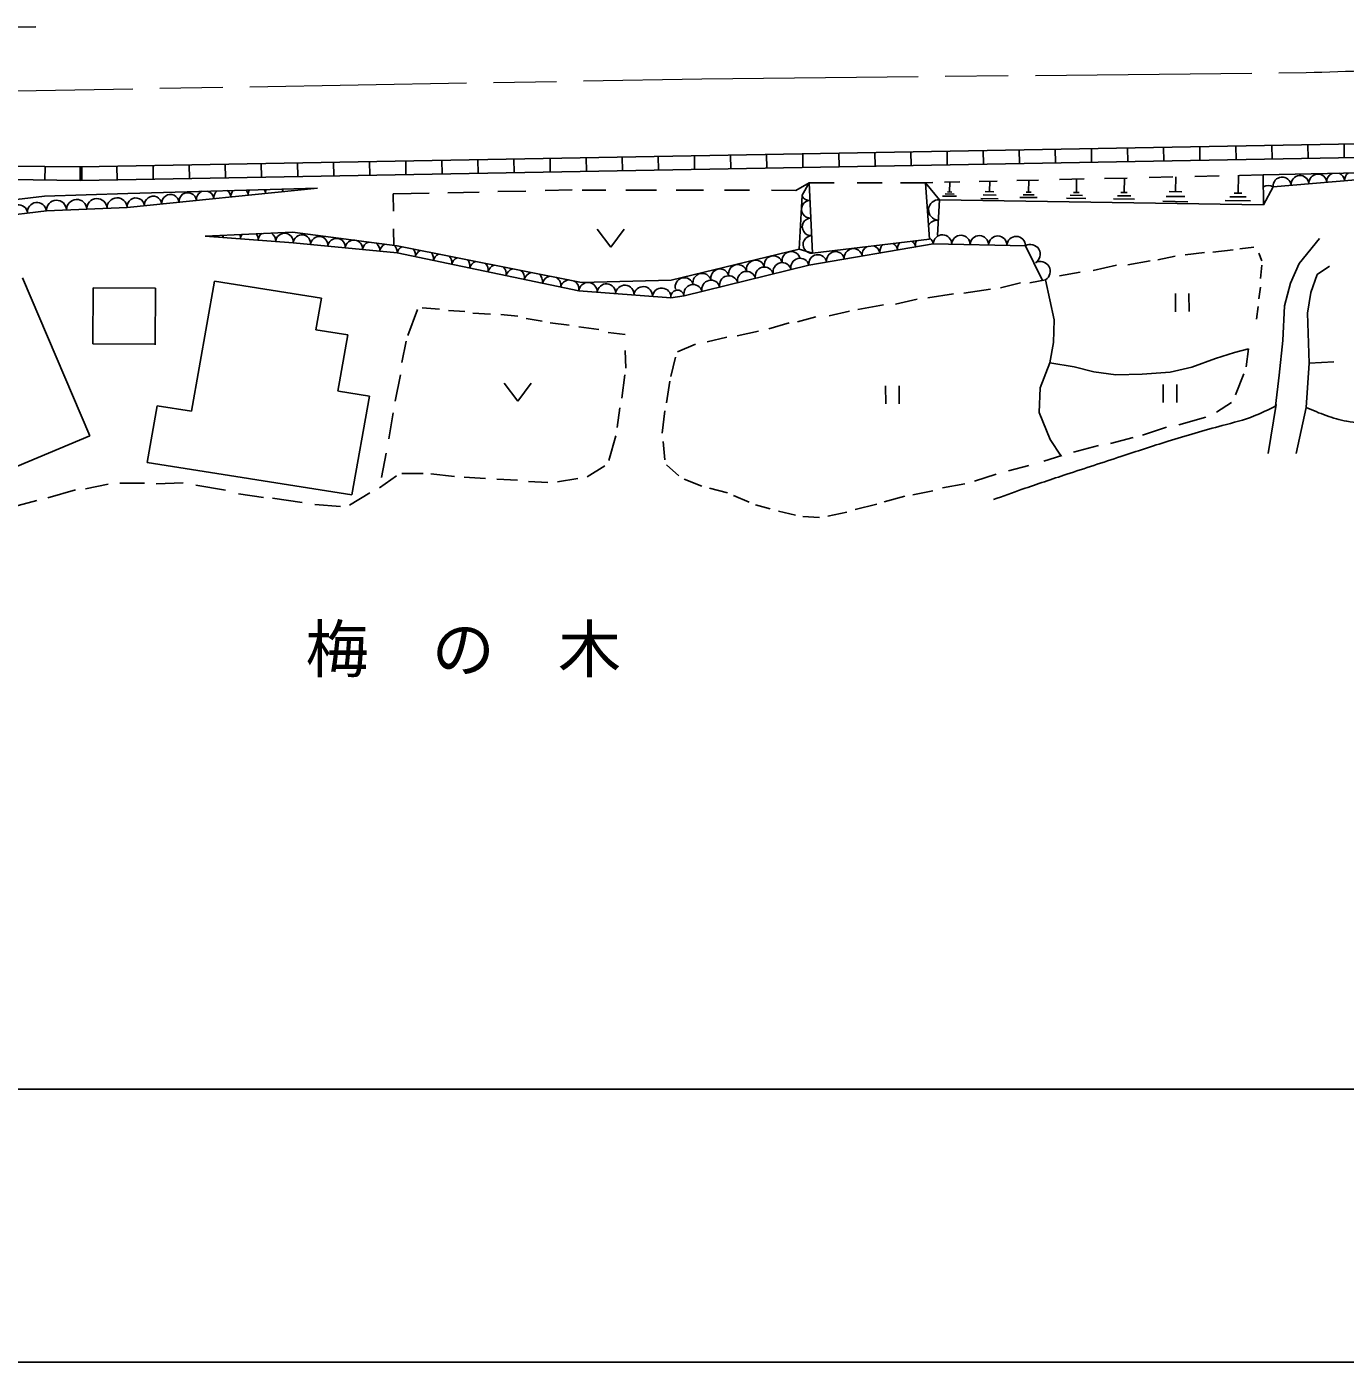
# Model space of a CAD drawing. Units: millimetres, scale not verified. Extents: x 40000 to 680000, y 20000 to 380000.
# Drawn here: x 274798 to 347899, y 205000 to 279031 of the extents above; entities that cross this region are included whole.
import ezdxf
from ezdxf.enums import TextEntityAlignment as Align

# ---------------------------------------------------------------- set-up
doc = ezdxf.new("R2010")
doc.units = ezdxf.units.MM
doc.header["$LTSCALE"] = 1000
doc.linetypes.add('CHAIN', pattern=[18.5, 12, -1.5, 3.5, -1.5])
for name, color, linetype, lineweight in [('M-BGD', 7, 'Continuous', 25), ('M-BMK', 2, 'CHAIN', 13), ('M-STR-HTXT', 7, 'Continuous', 13), ('M-STR-STR3', 7, 'Continuous', 25), ('M-TTL-BAND', 7, 'Continuous', 25), ('M-TTL-FRAM', 2, 'Continuous', 50)]:
    doc.layers.add(name, color=color, linetype=linetype, lineweight=lineweight)
doc.styles.add('ＭＳ ゴシック', font='')
doc.styles.get('ＭＳ ゴシック').set_extended_font_data('MS Gothic')

msp = doc.modelspace()

# ---------------------------------------------------------------- linework, layer by layer
at = {"layer": 'M-BGD'}
for p, q in [((275306, 279031), (274030, 279013)), ((277802, 271261), (357781, 272703)), ((343827, 272452), (343841, 271702)), ((345828, 272488), (345842, 271738)), ((347829, 272524), (347842, 271774)), ((277804, 270511), (357790, 271953)), ((301811, 271694), (301824, 270944)), ((303812, 271730), (303825, 270980)), ((305813, 271766), (305826, 271016)), ((307813, 271802), (307827, 271052)), ((309814, 271838), (309828, 271089)), ((311815, 271874), (311828, 271125)), ((313816, 271911), (313829, 271161)), ((315816, 271947), (315830, 271197)), ((317817, 271983), (317831, 271233)), ((319818, 272019), (319832, 271269)), ((321819, 272055), (321832, 271305)), ((323820, 272091), (323833, 271341)), ((325820, 272127), (325834, 271377)), ((327821, 272163), (327835, 271413)), ((329822, 272199), (329835, 271449)), ((331823, 272235), (331836, 271485)), ((333823, 272271), (333837, 271521)), ((335824, 272307), (335838, 271558)), ((337825, 272343), (337839, 271594)), ((339826, 272380), (339839, 271630)), ((341827, 272416), (341840, 271666)), ((273831, 271305), (277802, 271261)), ((275816, 271283), (275808, 270533)), ((277802, 271261), (277804, 270511)), ((279802, 271297), (279816, 270547)), ((281803, 271333), (281817, 270583)), ((283804, 271369), (283817, 270620)), ((285805, 271406), (285818, 270656)), ((287805, 271442), (287819, 270692)), ((289806, 271478), (289820, 270728)), ((291807, 271514), (291821, 270764)), ((293808, 271550), (293821, 270800)), ((295809, 271586), (295822, 270836)), ((297809, 271622), (297823, 270872)), ((299810, 271658), (299824, 270908)), ((343341, 270821), (354793, 271057)), ((354793, 271057), (343904, 270162)), ((273817, 270555), (277804, 270511)), ((317445, 269961), (318173, 270385)), ((317788, 269686), (318173, 270385)), ((318173, 270385), (318354, 266471)), ((318173, 270385), (319568, 270385)), ((320841, 270385), (322230, 270385)), ((323248, 270385), (324625, 270385)), ((324625, 270385), (325038, 270394)), ((324842, 267247), (324625, 270385)), ((325404, 269442), (324625, 270385)), ((325685, 270409), (326526, 270429)), ((325972, 270413), (325962, 269873)), ((327607, 270454), (328592, 270477)), ((328192, 270463), (328182, 269893)), ((329681, 270502), (330896, 270531)), ((330352, 270523), (330342, 269853)), ((332050, 270558), (333418, 270590)), ((333002, 270583), (332992, 269843)), ((334546, 270616), (335805, 270645)), ((335652, 270643), (335642, 269833)), ((337033, 270674), (338331, 270704)), ((338502, 270713), (338492, 269893)), ((339552, 270733), (340900, 270764)), ((341972, 270793), (341962, 269813)), ((342035, 270790), (343341, 270821)), ((343369, 269159), (343341, 270821)), ((271459, 269115), (275780, 269631)), ((275780, 269631), (280404, 269789)), ((290917, 270089), (280370, 269007)), ((280404, 269789), (290917, 270089)), ((295109, 269761), (297117, 269805)), ((295124, 268813), (295109, 269761)), ((298137, 269828), (299874, 269866)), ((300920, 269889), (302460, 269923)), ((303539, 269947), (305041, 269980)), ((305588, 269979), (306909, 269977)), ((308007, 269975), (309708, 269972)), ((310796, 269971), (312323, 269968)), ((313481, 269967), (314869, 269965)), ((316097, 269963), (317445, 269961)), ((317625, 266696), (317788, 269686)), ((326352, 269633), (325572, 269643)), ((326222, 269753), (325712, 269763)), ((326082, 269863), (325842, 269873)), ((328662, 269493), (327692, 269503)), ((328542, 269693), (327822, 269703)), ((328422, 269883), (327942, 269893)), ((330812, 269563), (329862, 269573)), ((330652, 269713), (330032, 269713)), ((330482, 269853), (330202, 269853)), ((333512, 269513), (332452, 269533)), ((333332, 269683), (332642, 269693)), ((333152, 269843), (332832, 269843)), ((336212, 269473), (335052, 269493)), ((336012, 269653), (335262, 269663)), ((335812, 269833), (335462, 269833)), ((339002, 269613), (337972, 269623)), ((338832, 269883), (338142, 269893)), ((342412, 269593), (341492, 269603)), ((342172, 269803), (341742, 269813)), ((343904, 270162), (343369, 269159)), ((275889, 268829), (271720, 268328)), ((280370, 269007), (275889, 268829)), ((325404, 269442), (325283, 267468)), ((343369, 269159), (325404, 269442)), ((339172, 269333), (337792, 269353)), ((342652, 269373), (341242, 269393)), ((289530, 267640), (284696, 267422)), ((289578, 267056), (284696, 267422)), ((295330, 266889), (289530, 267640)), ((295153, 266890), (295139, 267821)), ((306418, 267808), (307174, 266812)), ((307174, 266812), (307918, 267816)), ((346470, 267287), (345337, 265914)), ((295333, 266490), (289578, 267056)), ((305559, 264854), (295330, 266889)), ((317625, 266696), (310534, 264973)), ((318354, 266471), (317625, 266696)), ((325058, 266994), (318162, 265808)), ((318354, 266471), (324842, 267247)), ((325058, 266994), (330163, 266888)), ((330163, 266888), (331095, 264992)), ((339026, 266395), (340101, 266512)), ((340547, 266537), (341682, 266672)), ((342049, 266714), (342827, 266807)), ((305402, 264382), (295333, 266490)), ((318162, 265808), (311252, 264113)), ((333926, 265516), (335216, 265819)), ((335851, 265835), (337086, 266047)), ((337505, 266104), (338467, 266310)), ((343114, 266474), (343278, 266045)), ((343268, 265809), (343195, 265067)), ((345337, 265914), (344860, 264813)), ((274569, 265103), (278293, 256347)), ((332056, 265216), (333200, 265429)), ((345994, 264298), (346346, 265294)), ((346346, 265294), (347021, 265755)), ((278474, 264560), (278461, 261452)), ((278474, 264560), (281940, 264546)), ((281940, 264546), (281927, 261394)), ((285213, 264919), (283926, 257714)), ((285213, 264919), (291136, 263985)), ((310508, 263997), (305402, 264382)), ((310534, 264973), (305559, 264854)), ((326753, 264258), (328224, 264488)), ((328786, 264558), (329894, 264825)), ((330403, 264841), (331274, 265001)), ((331274, 265001), (331760, 262777)), ((343202, 264596), (343103, 263950)), ((344860, 264813), (344530, 263562)), ((345804, 263162), (345994, 264298)), ((291136, 263985), (290822, 262227)), ((311252, 264113), (310508, 263997)), ((320869, 263357), (322304, 263623)), ((322958, 263657), (324156, 263924)), ((324756, 263994), (326172, 264224)), ((338485, 263235), (338480, 264235)), ((339230, 264239), (339235, 263239)), ((344530, 263562), (344429, 261638)), ((295918, 261920), (296459, 263354)), ((296726, 263444), (297681, 263383)), ((298186, 263306), (299084, 263246)), ((299533, 263151), (300507, 263091)), ((301087, 263070), (302023, 262991)), ((302490, 262858), (303369, 262704)), ((317528, 262681), (318545, 262949)), ((319289, 263001), (320415, 263268)), ((343075, 263522), (342976, 262824)), ((345890, 260385), (345804, 263162)), ((290822, 262227), (292609, 261945)), ((303818, 262609), (304866, 262492)), ((305409, 262396), (306513, 262242)), ((307036, 262090), (307972, 261974)), ((314185, 261897), (315366, 262164)), ((315947, 262289), (317074, 262611)), ((331760, 262777), (331717, 261522)), ((278461, 261452), (281927, 261437)), ((292609, 261945), (292053, 258834)), ((295595, 260411), (295843, 261603)), ((310879, 261003), (311879, 261435)), ((312515, 261559), (313604, 261827)), ((331717, 261522), (331522, 260402)), ((344429, 261638), (344236, 259714)), ((308020, 260101), (307968, 261075)), ((310510, 259644), (310769, 260713)), ((339390, 260160), (340704, 260649)), ((340704, 260649), (341750, 260967)), ((341750, 260967), (342532, 261179)), ((342532, 261179), (342403, 260174)), ((331522, 260402), (330984, 259017)), ((331522, 260402), (332871, 260187)), ((332871, 260187), (333953, 259897)), ((333953, 259897), (335169, 259740)), ((336633, 259772), (338192, 259880)), ((338192, 259880), (339390, 260160)), ((345721, 257926), (345890, 260385)), ((347264, 260462), (345890, 260385)), ((295221, 258270), (295519, 259730)), ((301263, 259272), (302019, 258276)), ((302019, 258276), (302763, 259280)), ((307789, 258436), (307963, 259727)), ((310268, 258175), (310455, 259390)), ((322423, 258120), (322417, 259120)), ((323167, 259124), (323173, 258124)), ((335169, 259740), (336633, 259772)), ((337809, 258203), (337803, 259203)), ((338553, 259207), (338559, 258207)), ((342275, 259798), (341810, 258628)), ((344236, 259714), (344029, 258001)), ((292075, 258830), (293809, 258556)), ((293809, 258556), (292831, 253081)), ((330984, 259017), (330922, 257648)), ((282028, 258014), (281468, 254875)), ((282028, 258014), (283926, 257714)), ((294871, 256178), (295121, 257637)), ((307539, 256808), (307674, 257912)), ((310026, 256507), (310176, 257740)), ((330922, 257648), (331543, 256144)), ((341599, 258210), (340759, 257669)), ((344067, 258091), (343615, 255380)), ((345168, 255373), (345721, 257926)), ((340172, 257379), (338663, 256966)), ((278293, 256347), (270292, 253017)), ((307063, 254994), (307462, 256359)), ((336148, 256265), (334891, 255935)), ((337993, 256843), (336651, 256388)), ((310183, 255018), (310078, 256035)), ((331543, 256144), (332147, 255229)), ((334220, 255812), (332837, 255441)), ((281468, 254875), (292831, 253081)), ((294473, 254036), (294722, 255399)), ((305861, 254082), (306856, 254695)), ((310959, 254144), (310272, 254745)), ((330360, 254716), (329234, 254412)), ((332177, 255271), (331178, 254948)), ((294348, 253477), (295301, 254130)), ((295602, 254274), (296781, 254269)), ((297193, 254249), (298522, 254094)), ((299046, 254054), (300225, 253993)), ((300862, 253953), (302003, 253892)), ((304231, 253808), (305355, 253990)), ((312227, 253558), (311249, 253943)), ((328544, 254233), (327344, 253839)), ((275975, 252911), (277504, 253356)), ((278049, 253417), (279313, 253676)), ((279959, 253732), (281323, 253726)), ((281980, 253699), (283466, 253742)), ((284171, 253617), (285826, 253342)), ((292689, 252510), (293812, 253187)), ((302621, 253814), (303688, 253772)), ((313641, 253189), (312644, 253447)), ((325037, 253304), (323930, 253091)), ((326799, 253696), (325564, 253466)), ((274056, 252420), (275366, 252773)), ((286531, 253144), (287918, 252944)), ((288429, 252893), (290060, 252667)), ((290765, 252542), (292201, 252439)), ((314855, 252676), (313985, 253042)), ((316014, 252308), (315199, 252529)), ((321931, 252573), (320732, 252270)), ((323476, 253003), (322331, 252699)), ((317410, 251957), (316468, 252179)), ((318753, 251825), (317827, 251883)), ((320260, 252127), (319207, 251895))]:
    msp.add_line(p, q, dxfattribs=at)
for centre, radius, start, end in [((343636, 269661), 568, 61.954, 119.99215), ((344399, 270203), 497, 4.70026, 184.70026), ((345389, 270284), 497, 4.70026, 184.70026), ((346379, 270366), 497, 4.70026, 184.70026), ((347368, 270447), 497, 114.21576, 184.70026), ((347368, 270447), 497, 4.70026, 68.14992), ((348358, 270528), 497, 128.28358, 184.70026), ((278690, 268941), 561, 2.28016, 182.28016), ((279810, 268985), 561, 2.28016, 182.28016), ((280849, 269057), 482, 5.85248, 185.85248), ((281808, 269155), 482, 5.85248, 185.85248), ((282767, 269253), 482, 5.85248, 185.85248), ((283726, 269351), 482, 5.85248, 185.85248), ((284685, 269450), 482, 108.45893, 185.85248), ((284685, 269450), 482, 5.85248, 74.80116), ((285644, 269548), 482, 127.5423, 185.85248), ((285644, 269548), 482, 5.85248, 55.71779), ((286603, 269646), 482, 140.12709, 185.85248), ((286603, 269646), 482, 5.85248, 43.133), ((287561, 269745), 482, 150.60577, 185.85248), ((287561, 269745), 482, 5.85248, 32.65432), ((288520, 269843), 482, 160.02886, 185.85248), ((288520, 269843), 482, 5.85248, 23.23123), ((289479, 269941), 482, 168.86896, 185.85248), ((289479, 269941), 482, 5.85248, 14.39114), ((290438, 270039), 482, 177.40761, 185.85248), ((318196, 269896), 490, 213.02211, 272.64001), ((274325, 268641), 525, 6.85377, 186.85377), ((275368, 268766), 525, 6.85377, 186.85377), ((276449, 268851), 561, 2.28016, 182.28016), ((277569, 268896), 561, 2.28016, 182.28016), ((318241, 268917), 490, 92.64001, 272.64001), ((325365, 268877), 567, 86.07021, 266.07021), ((318286, 267939), 490, 92.64001, 272.64001), ((325287, 267745), 567, 86.07021, 151.59394), ((285185, 267386), 490, 355.70861, 9.45139), ((286161, 267312), 490, 161.54591, 175.70861), ((286161, 267312), 490, 355.70861, 23.61409), ((287137, 267239), 490, 145.83851, 175.70861), ((287137, 267239), 490, 355.70861, 39.32149), ((288114, 267166), 490, 125.70421, 175.70861), ((288114, 267166), 490, 355.70861, 59.45579), ((289090, 267093), 490, 355.70861, 175.70861), ((290058, 267009), 482, 354.38643, 174.38643), ((291017, 266915), 482, 354.38643, 174.38643), ((291976, 266820), 482, 354.38643, 174.38643), ((318331, 266960), 490, 92.64001, 272.64001), ((324566, 266909), 500, 9.75525, 50.77477), ((325569, 266983), 511, 358.8079, 178.8079), ((326590, 266962), 511, 358.8079, 178.8079), ((327611, 266941), 511, 358.8079, 178.8079), ((328632, 266920), 511, 358.8079, 178.8079), ((329652, 266899), 511, 358.8079, 178.8079), ((292935, 266726), 482, 354.38643, 174.38643), ((293894, 266632), 482, 106.7817, 174.38643), ((293894, 266632), 482, 354.38643, 58.46296), ((294853, 266537), 482, 114.31901, 174.38643), ((294853, 266537), 482, 354.38643, 51.39106), ((295836, 266385), 514, 118.44743, 168.17352), ((295836, 266385), 514, 348.17352, 39.04603), ((296843, 266174), 514, 116.61722, 168.17352), ((317180, 266064), 508, 13.78366, 193.78366), ((319640, 266063), 500, 9.75525, 189.75525), ((320625, 266232), 500, 9.75525, 189.75525), ((321610, 266401), 500, 121.03061, 189.75525), ((321610, 266401), 500, 9.75525, 72.62403), ((322596, 266571), 500, 132.73756, 189.75525), ((322596, 266571), 500, 9.75525, 60.91708), ((323581, 266740), 500, 141.77298, 189.75525), ((323581, 266740), 500, 9.75525, 51.88166), ((324566, 266909), 500, 149.55404, 189.75525), ((330441, 266416), 548, 300.50112, 120.50112), ((296843, 266174), 514, 348.17352, 40.87624), ((297850, 265963), 514, 114.70851, 168.17352), ((297850, 265963), 514, 348.17352, 42.78496), ((298857, 265752), 514, 112.70778, 168.17352), ((298857, 265752), 514, 348.17352, 44.78568), ((299864, 265542), 514, 110.59743, 168.17352), ((299864, 265542), 514, 348.17352, 46.89604), ((300871, 265331), 514, 108.35372, 168.17352), ((314218, 265337), 508, 13.78366, 193.78366), ((315206, 265580), 508, 13.78366, 193.78366), ((316193, 265822), 508, 13.78366, 193.78366), ((316681, 265445), 508, 13.78366, 193.78366), ((317669, 265687), 508, 13.78366, 193.78366), ((318655, 265893), 500, 9.75525, 189.75525), ((330996, 265473), 548, 300.50112, 120.50112), ((300871, 265331), 514, 348.17352, 49.13975), ((301878, 265120), 514, 105.94336, 168.17352), ((301878, 265120), 514, 348.17352, 51.55011), ((302885, 264909), 514, 103.31702, 168.17352), ((302885, 264909), 514, 348.17352, 54.17645), ((303892, 264698), 514, 100.39587, 168.17352), ((303892, 264698), 514, 348.17352, 57.0976), ((311257, 264611), 508, 13.78366, 193.78366), ((312244, 264853), 508, 13.78366, 193.78366), ((313231, 265095), 508, 13.78366, 193.78366), ((313720, 264719), 508, 13.78366, 193.78366), ((314707, 264961), 508, 13.78366, 193.78366), ((315694, 265203), 508, 13.78366, 193.78366), ((304899, 264487), 514, 97.03878, 168.17352), ((304899, 264487), 514, 348.17352, 60.45468), ((305913, 264343), 512, 355.69471, 175.69471), ((306934, 264267), 512, 355.69471, 175.69471), ((307955, 264190), 512, 355.69471, 175.69471), ((308976, 264113), 512, 355.69471, 175.69471), ((309998, 264036), 512, 355.69471, 175.69471), ((310880, 264055), 376, 8.84832, 188.84832), ((311745, 264234), 508, 13.78366, 193.78366), ((312732, 264476), 508, 13.78366, 193.78366)]:
    msp.add_arc(centre, radius, start, end, dxfattribs=at)
for points, knots in [([(392601, 264465), (392588, 264465), (392576, 264466), (392564, 264465), (392523, 264463), (392484, 264446), (392446, 264429), (392135, 264299), (391818, 264226), (391503, 264134), (391149, 264031), (390800, 263904), (390451, 263778), (389927, 263589), (389405, 263401), (388884, 263208), (388363, 263015), (387844, 262816), (387325, 262618), (386806, 262420), (386287, 262224), (385766, 262031), (385245, 261839), (384722, 261650), (384197, 261471), (384003, 261405), (383810, 261340), (383615, 261276), (383421, 261212), (383227, 261149), (383032, 261087), (382837, 261025), (382642, 260964), (382447, 260904), (382252, 260844), (382056, 260784), (381861, 260726), (381464, 260607), (381067, 260491), (380670, 260377), (380272, 260262), (379875, 260149), (379477, 260036), (379078, 259922), (378680, 259808), (378282, 259693), (377883, 259577), (377484, 259460), (377086, 259339), (376703, 259223), (376320, 259104), (375937, 258988), (375554, 258872), (375170, 258760), (374784, 258658), (374400, 258557), (374013, 258465), (373622, 258391), (373234, 258317), (372843, 258259), (372449, 258226), (372203, 258205), (371955, 258194), (371708, 258189), (371459, 258184), (371211, 258186), (370962, 258191), (370713, 258196), (370463, 258204), (370214, 258213), (369964, 258222), (369714, 258232), (369464, 258239), (368615, 258262), (367764, 258257), (366915, 258233), (366066, 258208), (365219, 258164), (364372, 258110), (363526, 258055), (362681, 257990), (361836, 257924), (360993, 257858), (360150, 257791), (359307, 257732), (358612, 257683), (357918, 257640), (357223, 257599), (356528, 257557), (355832, 257518), (355137, 257477), (354439, 257436), (353741, 257393), (353043, 257346), (352339, 257298), (351635, 257245), (350933, 257184), (350684, 257162), (350436, 257140), (350187, 257120), (349939, 257101), (349691, 257085), (349443, 257077), (349198, 257069), (348952, 257069), (348707, 257082), (348464, 257095), (348221, 257120), (347982, 257162), (347788, 257196), (347596, 257241), (347407, 257295), (347216, 257348), (347027, 257410), (346840, 257477), (346652, 257545), (346465, 257618), (346279, 257693), (346092, 257769), (345907, 257848), (345721, 257926)], [0, 0, 0, 0, 1, 1, 1, 2, 2, 2, 3, 3, 3, 4, 4, 4, 5, 5, 5, 6, 6, 6, 7, 7, 7, 8, 8, 8, 9, 9, 9, 10, 10, 10, 11, 11, 11, 12, 12, 12, 13, 13, 13, 14, 14, 14, 15, 15, 15, 16, 16, 16, 17, 17, 17, 18, 18, 18, 19, 19, 19, 20, 20, 20, 21, 21, 21, 22, 22, 22, 23, 23, 23, 24, 24, 24, 25, 25, 25, 26, 26, 26, 27, 27, 27, 28, 28, 28, 29, 29, 29, 30, 30, 30, 31, 31, 31, 32, 32, 32, 33, 33, 33, 34, 34, 34, 35, 35, 35, 36, 36, 36, 37, 37, 37, 38, 38, 38, 39, 39, 39, 40, 40, 40, 40]), ([(344029, 258001), (343642, 257806), (343254, 257612), (342853, 257454), (342280, 257231), (341679, 257083), (341082, 256925), (340071, 256659), (339072, 256364), (338077, 256053), (337203, 255780), (336333, 255495), (335463, 255209), (334461, 254880), (333459, 254551), (332458, 254221), (331633, 253949), (330809, 253677), (329989, 253390), (329455, 253203), (328924, 253010), (328392, 252817)], [0, 0, 0, 0, 1, 1, 1, 2, 2, 2, 3, 3, 3, 4, 4, 4, 5, 5, 5, 6, 6, 6, 7, 7, 7, 7])]:
    msp.add_open_spline(points, degree=3, knots=knots, dxfattribs=at)
at = {"layer": 'M-BMK'}
for p, q in [((268679, 275381), (312219, 276143)), ((312219, 276143), (345726, 276489))]:
    msp.add_line(p, q, dxfattribs=at)
msp.add_open_spline([(345726, 276489), (348063, 276565), (350401, 276641), (352738, 276716), (355076, 276791), (357414, 276864), (359751, 276934), (362043, 277003), (364335, 277068), (366627, 277133)], degree=3, knots=[0, 0, 0, 0, 1, 1, 1, 2, 2, 2, 3, 3, 3, 3], dxfattribs=at)
at = {"layer": 'M-STR-STR3'}
msp.add_line((248529, 220134), (559005, 220134), dxfattribs=at)
at = {"layer": 'M-TTL-BAND'}
msp.add_line((40000, 205000), (579000, 205000), dxfattribs=at)
at = {"layer": 'M-TTL-FRAM'}
msp.add_line((277802, 271261), (277804, 270511), dxfattribs=at)

# ---------------------------------------------------------------- texts
at = {"layer": 'M-STR-HTXT', "style": 'ＭＳ ゴシック'}
msp.add_text('梅\u3000の\u3000木\u3000', height=2566, dxfattribs=at).set_placement((290251, 242482), align=Align.BOTTOM_LEFT)

doc.saveas('drawing.dxf')
